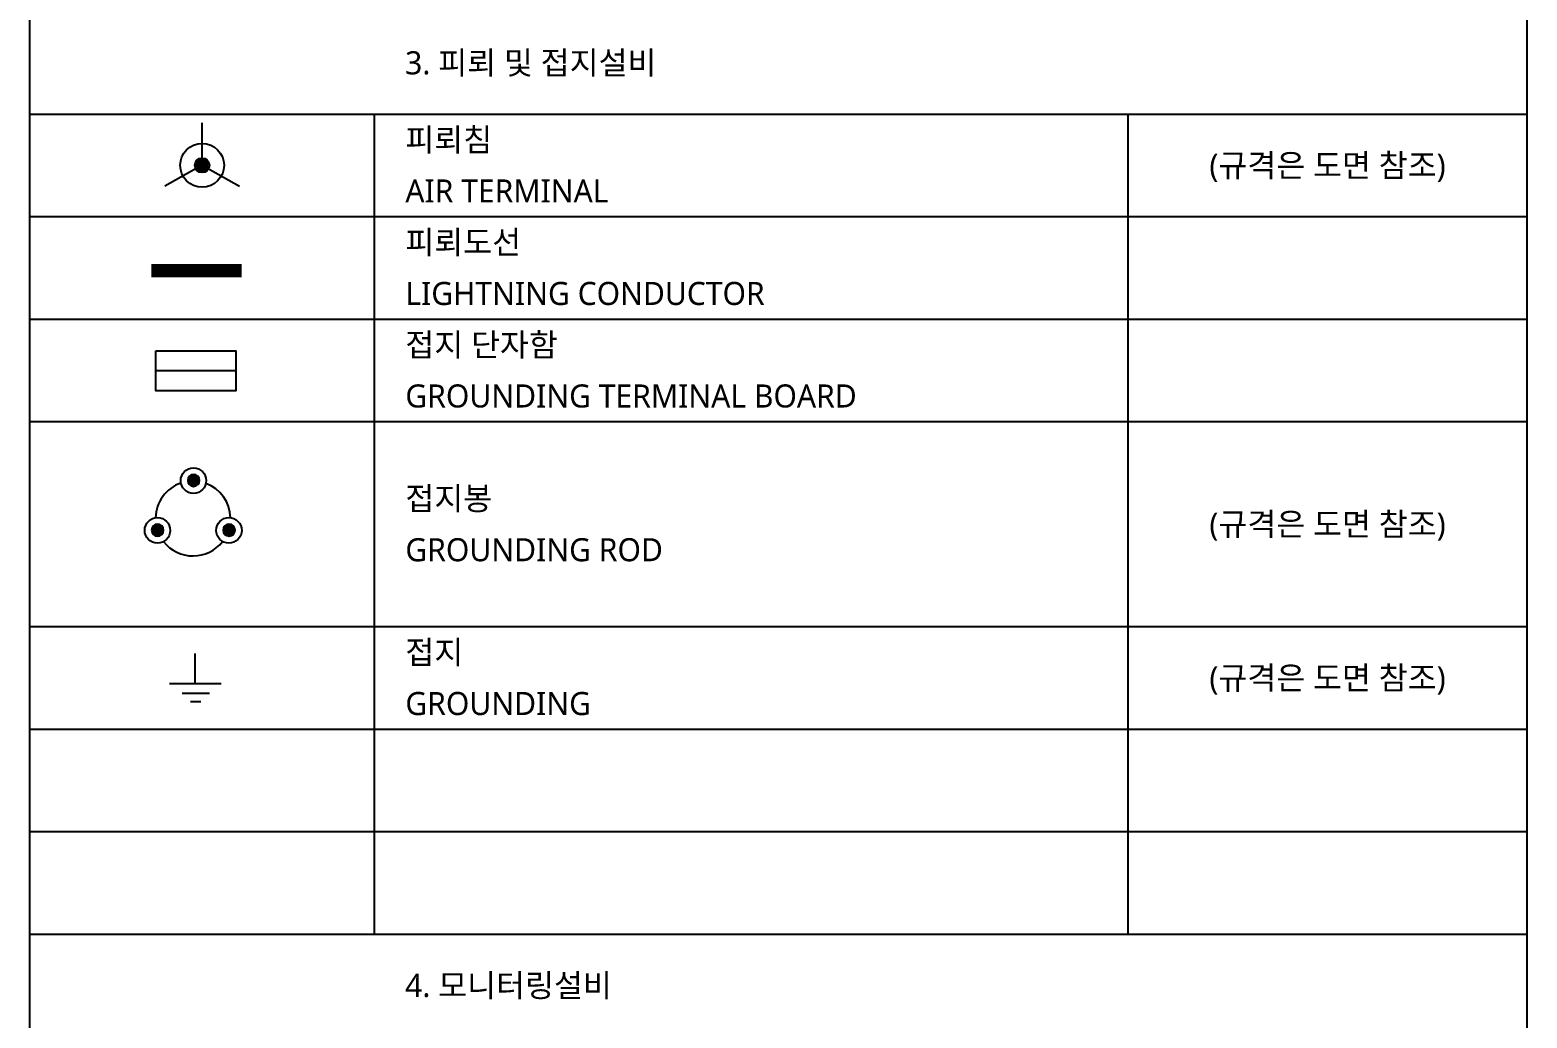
# Model space of a CAD drawing. Header units: millimetres. Extents: x 10297564 to 11610295, y -9287743 to -8409454.
# Drawn here: x 10492612 to 10512083, y -8615745 to -8602893 of the extents above; entities that cross this region are included whole.
import ezdxf
from ezdxf.enums import TextEntityAlignment as Align

# ---------------------------------------------------------------- set-up
doc = ezdxf.new("R2010")
doc.units = ezdxf.units.MM
doc.header["$LTSCALE"] = 100
doc.linetypes.add('CEN3', pattern=[14, 10, -1.5, 1, -1.5])
for name, color, linetype in [('E_SYM', 1, 'Continuous'), ('LINE', 2, 'Continuous'), ('MATCHLINE', 5, 'CEN3'), ('text', 7, 'Continuous')]:
    doc.layers.add(name, color=color, linetype=linetype)
doc.styles.add('MG', font='malgun.ttf')

# ---------------------------------------------------------------- blocks, each defined once
blk = doc.blocks.new('GROUNDING_ROD')
at = {"layer": 'MATCHLINE', "linetype": 'ByBlock'}
h = blk.add_hatch(color=1, dxfattribs=at)
h.dxf.hatch_style = 1
h.paths.add_polyline_path([(-69, 495, 1), (86, 495, 1)])
h = blk.add_hatch(color=1, dxfattribs=at)
h.dxf.hatch_style = 1
h.paths.add_polyline_path([(-538, -152, 1), (-382, -152, 1)])
h = blk.add_hatch(color=1, dxfattribs=at)
h.dxf.hatch_style = 1
h.paths.add_polyline_path([(393, -152, 1), (548, -152, 1)])
at = {"layer": 'E_SYM'}
for points in [[(-69, 495, 1), (86, 495, 1)], [(-538, -152, 1), (-382, -152, 1)], [(393, -152, 1), (548, -152, 1)]]:
    blk.add_lwpolyline(points, format="xyb", close=True, dxfattribs=at)
for centre in [(6, 492), (-462, -155), (468, -155)]:
    blk.add_circle(centre, 166, dxfattribs=at)
for start, end in [(108.8289, 178.9363), (1.1638, 69.718), (218.2363, 322.1308)]:
    blk.add_arc((0, 0), 487, start, end, dxfattribs=at)
blk = doc.blocks.new('피뢰침')
at = {"layer": 'E_SYM'}
for q in [(0, 1108), (-968, -540), (968, -540)]:
    blk.add_line((0, 0), q, dxfattribs=at)
for radius in [570, 190, 152, 114, 76, 38]:
    blk.add_circle((0, 0), radius, dxfattribs=at)

msp = doc.modelspace()

# ---------------------------------------------------------------- linework, layer by layer
at = {"color": 2, "linetype": 'Continuous'}
for p, q in [((10494191.4, -8605950.1), (10495364.9, -8605950.1)), ((10494191.4, -8605959.7), (10495364.9, -8605959.7)), ((10494191.4, -8605969.4), (10495364.9, -8605969.4)), ((10494191.4, -8605979), (10495364.9, -8605979)), ((10494191.4, -8605988.7), (10495364.9, -8605988.7)), ((10494191.4, -8605998.3), (10495364.9, -8605998.3)), ((10494191.4, -8606007.9), (10495364.9, -8606007.9)), ((10494191.4, -8606017.6), (10495364.9, -8606017.6)), ((10494191.4, -8606027.2), (10495364.9, -8606027.2)), ((10494191.4, -8606036.9), (10495364.9, -8606036.9)), ((10494191.4, -8606046.5), (10495364.9, -8606046.5)), ((10494191.4, -8606056.1), (10495364.9, -8606056.1)), ((10494191.4, -8606065.8), (10495364.9, -8606065.8)), ((10494191.4, -8606075.4), (10495364.9, -8606075.4)), ((10494191.4, -8606085), (10495364.9, -8606085)), ((10494191.4, -8606094.7), (10495364.9, -8606094.7)), ((10494761.2, -8611394.7), (10494761.2, -8611004.8)), ((10494425.4, -8611394.7), (10495097, -8611394.7)), ((10494592.8, -8611520.8), (10494945.3, -8611520.8)), ((10494697.8, -8611625.8), (10494832.8, -8611625.8))]:
    msp.add_line(p, q, dxfattribs=at)
msp.add_line((10495288.5, -8607328), (10494246.8, -8607328))
msp.add_lwpolyline([(10494246.8, -8607067.6), (10495288.5, -8607067.6), (10495288.5, -8607588.4), (10494246.8, -8607588.4)], close=True)
at = {"layer": 'LINE', "color": 31}
for p, q in [((10492611.6, -8623987), (10492611.6, -8578370.2)), ((10512082.5, -8623987), (10512082.5, -8578370.2)), ((10492611.6, -8603987), (10512082.5, -8603987)), ((10497091.2, -8614653.7), (10497091.2, -8603987)), ((10506892.9, -8614653.7), (10506892.9, -8603987)), ((10492611.6, -8605320.3), (10512082.5, -8605320.3)), ((10492611.6, -8606653.7), (10512082.5, -8606653.7)), ((10506892.9, -8614653.7), (10506892.9, -8606653.7)), ((10492611.6, -8607987), (10512082.5, -8607987)), ((10492611.6, -8610653.7), (10512082.5, -8610653.7)), ((10492611.6, -8611987), (10512082.5, -8611987)), ((10492611.6, -8613320.3), (10512082.5, -8613320.3)), ((10492611.6, -8614653.7), (10512082.5, -8614653.7))]:
    msp.add_line(p, q, dxfattribs=at)

# ---------------------------------------------------------------- block references
at = {"linetype": 'ByBlock'}
msp.add_blockref('GROUNDING_ROD', (10494732, -8609246.8), dxfattribs=at)
at = {"layer": 'E_SYM', "linetype": 'ByBlock', "xscale": 0.5, "yscale": 0.5, "zscale": 0.5}
msp.add_blockref('피뢰침', (10494851.4, -8604653.7), dxfattribs=at)

# ---------------------------------------------------------------- texts
at = {"layer": 'text', "color": 3, "style": 'MG'}
for s, p in [('3. 피뢰 및 접지설비', (10497491.4, -8603320.3)), ('4. 모니터링설비', (10497491.4, -8615320.3))]:
    msp.add_text(s, height=300, dxfattribs=at).set_placement(p, align=Align.MIDDLE_LEFT)
at = {"layer": 'text', "style": 'MG'}
for s, p in [('피뢰침', (10497493.9, -8604320.3)), ('AIR TERMINAL', (10497493.9, -8604987)), ('피뢰도선', (10497493.9, -8605653.7)), ('LIGHTNING CONDUCTOR', (10497493.9, -8606320.3)), ('접지 단자함', (10497493.9, -8606987)), ('GROUNDING TERMINAL BOARD', (10497493.9, -8607653.7)), ('접지봉', (10497493.9, -8608987)), ('GROUNDING ROD', (10497493.9, -8609653.7)), ('접지', (10497493.9, -8610987)), ('GROUNDING', (10497493.9, -8611653.7))]:
    msp.add_text(s, height=300, dxfattribs=at).set_placement(p, align=Align.MIDDLE_LEFT)
for p in [(10509487.7, -8604653.7), (10509487.7, -8609320.3), (10509487.7, -8611320.3)]:
    msp.add_text('(규격은 도면 참조)', height=300, dxfattribs=at).set_placement(p, align=Align.MIDDLE_CENTER)

doc.saveas('drawing.dxf')
